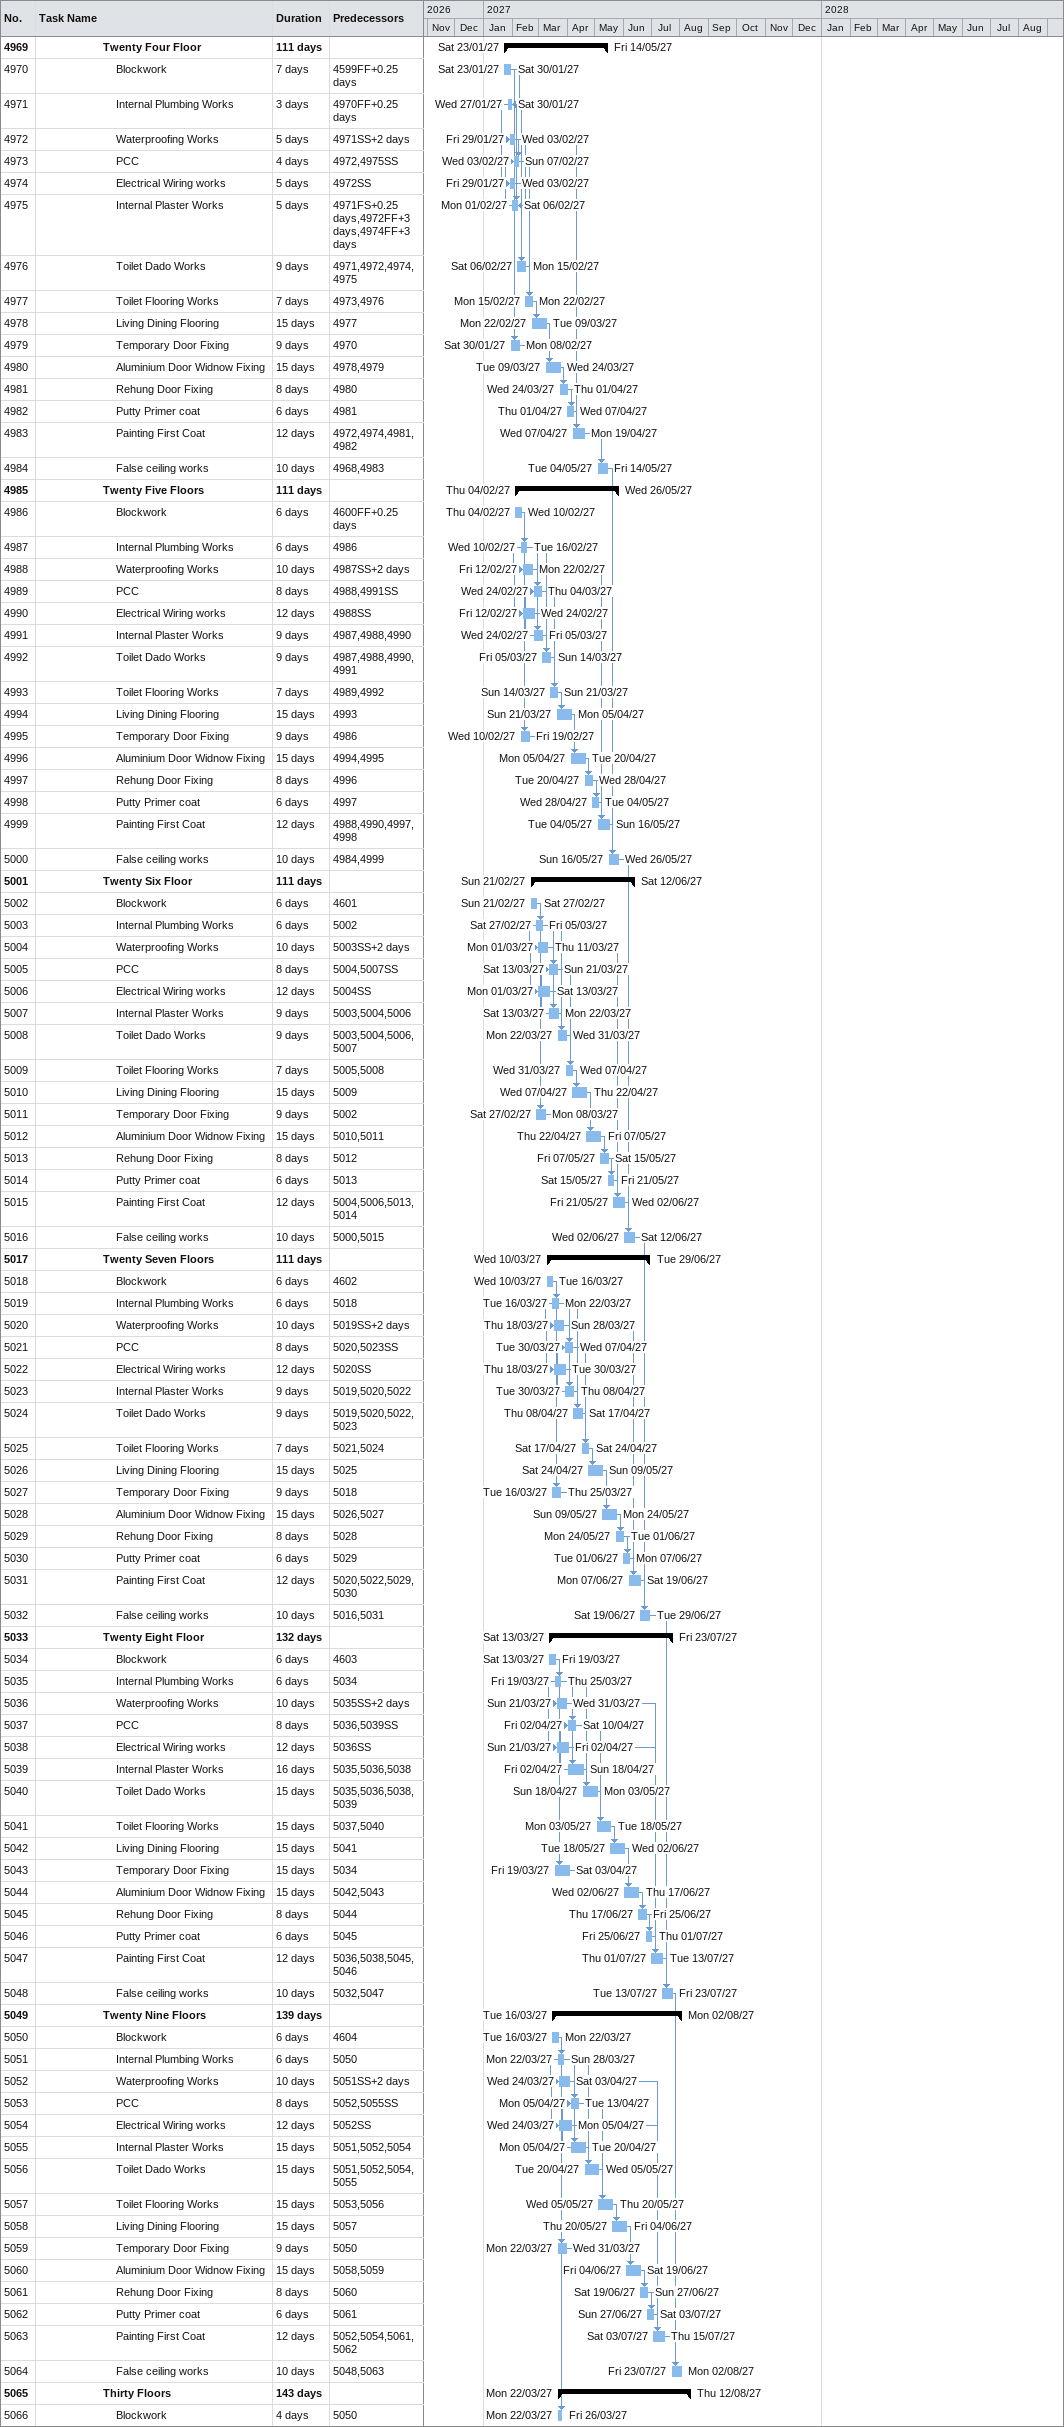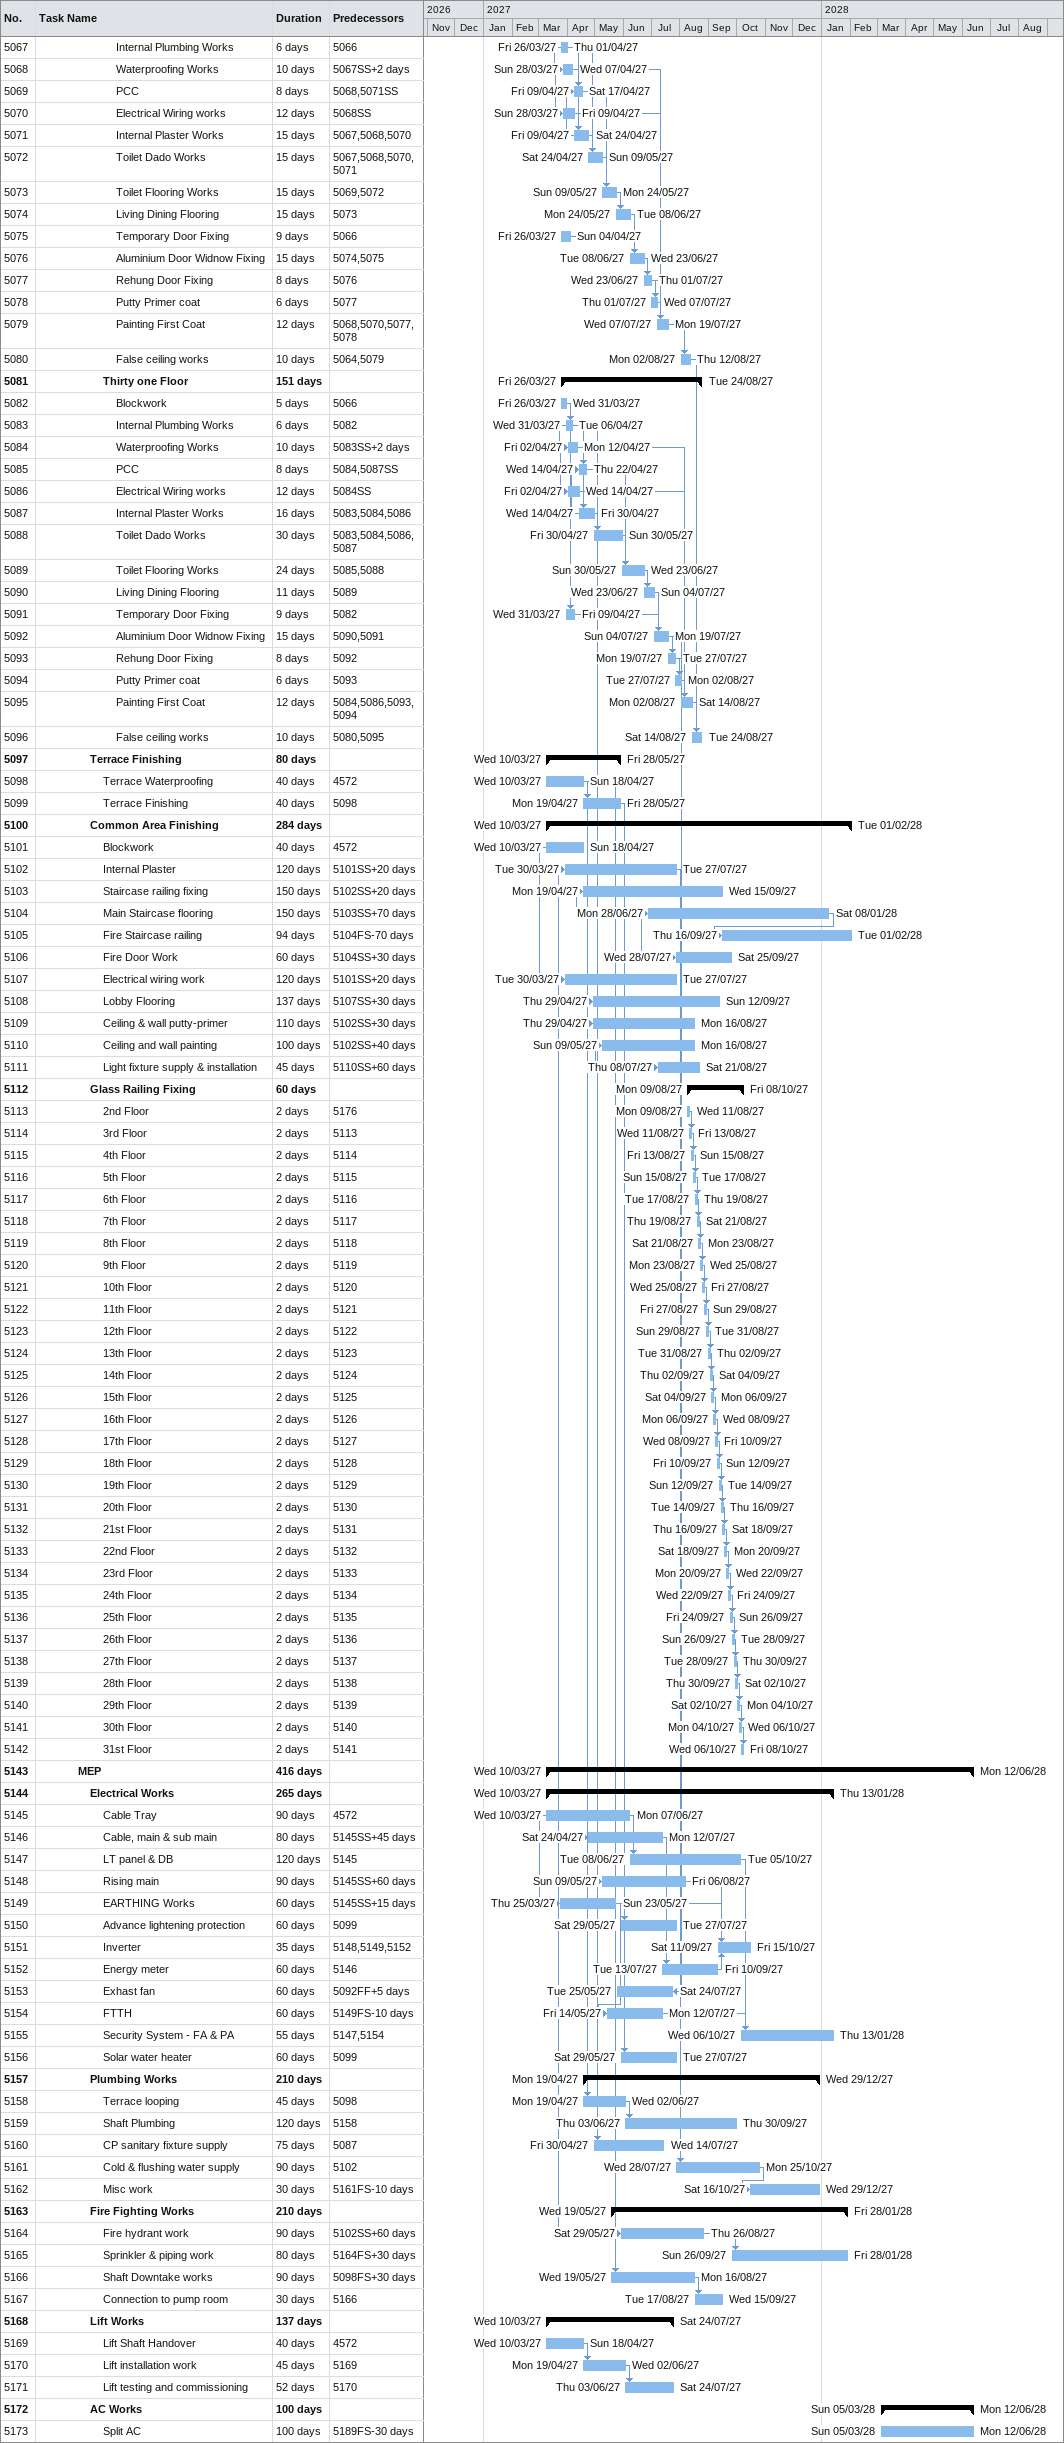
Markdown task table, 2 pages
| ID | Level | Task | Duration | Start | Finish | Predecessors |
|---|---|---|---|---|---|---|
| 4969 | 6 | **Twenty Four Floor** | 111d | 2027-01-23 | 2027-05-14 |  |
| 4970 | 7 | Blockwork | 7d | 2027-01-23 | 2027-01-30 | 4599FF+0.25d |
| 4971 | 7 | Internal Plumbing Works | 3d | 2027-01-27 | 2027-01-30 | 4970FF+0.25d |
| 4972 | 7 | Waterproofing Works | 5d | 2027-01-29 | 2027-02-03 | 4971SS+2d |
| 4973 | 7 | PCC | 4d | 2027-02-03 | 2027-02-07 | 4972, 4975SS |
| 4974 | 7 | Electrical Wiring works | 5d | 2027-01-29 | 2027-02-03 | 4972SS |
| 4975 | 7 | Internal Plaster Works | 5d | 2027-02-01 | 2027-02-06 | 4971FS+0.25d, 4972FF+3d, 4974FF+3d |
| 4976 | 7 | Toilet Dado Works | 9d | 2027-02-06 | 2027-02-15 | 4971, 4972, 4974, 4975 |
| 4977 | 7 | Toilet Flooring Works | 7d | 2027-02-15 | 2027-02-22 | 4973, 4976 |
| 4978 | 7 | Living Dining Flooring | 15d | 2027-02-22 | 2027-03-09 | 4977 |
| 4979 | 7 | Temporary Door Fixing | 9d | 2027-01-30 | 2027-02-08 | 4970 |
| 4980 | 7 | Aluminium Door Widnow Fixing | 15d | 2027-03-09 | 2027-03-24 | 4978, 4979 |
| 4981 | 7 | Rehung Door Fixing | 8d | 2027-03-24 | 2027-04-01 | 4980 |
| 4982 | 7 | Putty Primer coat | 6d | 2027-04-01 | 2027-04-07 | 4981 |
| 4983 | 7 | Painting First Coat | 12d | 2027-04-07 | 2027-04-19 | 4972, 4974, 4981, 4982 |
| 4984 | 7 | False ceiling works | 10d | 2027-05-04 | 2027-05-14 | 4968, 4983 |
| 4985 | 6 | **Twenty Five Floors** | 111d | 2027-02-04 | 2027-05-26 |  |
| 4986 | 7 | Blockwork | 6d | 2027-02-04 | 2027-02-10 | 4600FF+0.25d |
| 4987 | 7 | Internal Plumbing Works | 6d | 2027-02-10 | 2027-02-16 | 4986 |
| 4988 | 7 | Waterproofing Works | 10d | 2027-02-12 | 2027-02-22 | 4987SS+2d |
| 4989 | 7 | PCC | 8d | 2027-02-24 | 2027-03-04 | 4988, 4991SS |
| 4990 | 7 | Electrical Wiring works | 12d | 2027-02-12 | 2027-02-24 | 4988SS |
| 4991 | 7 | Internal Plaster Works | 9d | 2027-02-24 | 2027-03-05 | 4987, 4988, 4990 |
| 4992 | 7 | Toilet Dado Works | 9d | 2027-03-05 | 2027-03-14 | 4987, 4988, 4990, 4991 |
| 4993 | 7 | Toilet Flooring Works | 7d | 2027-03-14 | 2027-03-21 | 4989, 4992 |
| 4994 | 7 | Living Dining Flooring | 15d | 2027-03-21 | 2027-04-05 | 4993 |
| 4995 | 7 | Temporary Door Fixing | 9d | 2027-02-10 | 2027-02-19 | 4986 |
| 4996 | 7 | Aluminium Door Widnow Fixing | 15d | 2027-04-05 | 2027-04-20 | 4994, 4995 |
| 4997 | 7 | Rehung Door Fixing | 8d | 2027-04-20 | 2027-04-28 | 4996 |
| 4998 | 7 | Putty Primer coat | 6d | 2027-04-28 | 2027-05-04 | 4997 |
| 4999 | 7 | Painting First Coat | 12d | 2027-05-04 | 2027-05-16 | 4988, 4990, 4997, 4998 |
| 5000 | 7 | False ceiling works | 10d | 2027-05-16 | 2027-05-26 | 4984, 4999 |
| 5001 | 6 | **Twenty Six Floor** | 111d | 2027-02-21 | 2027-06-12 |  |
| 5002 | 7 | Blockwork | 6d | 2027-02-21 | 2027-02-27 | 4601 |
| 5003 | 7 | Internal Plumbing Works | 6d | 2027-02-27 | 2027-03-05 | 5002 |
| 5004 | 7 | Waterproofing Works | 10d | 2027-03-01 | 2027-03-11 | 5003SS+2d |
| 5005 | 7 | PCC | 8d | 2027-03-13 | 2027-03-21 | 5004, 5007SS |
| 5006 | 7 | Electrical Wiring works | 12d | 2027-03-01 | 2027-03-13 | 5004SS |
| 5007 | 7 | Internal Plaster Works | 9d | 2027-03-13 | 2027-03-22 | 5003, 5004, 5006 |
| 5008 | 7 | Toilet Dado Works | 9d | 2027-03-22 | 2027-03-31 | 5003, 5004, 5006, 5007 |
| 5009 | 7 | Toilet Flooring Works | 7d | 2027-03-31 | 2027-04-07 | 5005, 5008 |
| 5010 | 7 | Living Dining Flooring | 15d | 2027-04-07 | 2027-04-22 | 5009 |
| 5011 | 7 | Temporary Door Fixing | 9d | 2027-02-27 | 2027-03-08 | 5002 |
| 5012 | 7 | Aluminium Door Widnow Fixing | 15d | 2027-04-22 | 2027-05-07 | 5010, 5011 |
| 5013 | 7 | Rehung Door Fixing | 8d | 2027-05-07 | 2027-05-15 | 5012 |
| 5014 | 7 | Putty Primer coat | 6d | 2027-05-15 | 2027-05-21 | 5013 |
| 5015 | 7 | Painting First Coat | 12d | 2027-05-21 | 2027-06-02 | 5004, 5006, 5013, 5014 |
| 5016 | 7 | False ceiling works | 10d | 2027-06-02 | 2027-06-12 | 5000, 5015 |
| 5017 | 6 | **Twenty Seven Floors** | 111d | 2027-03-10 | 2027-06-29 |  |
| 5018 | 7 | Blockwork | 6d | 2027-03-10 | 2027-03-16 | 4602 |
| 5019 | 7 | Internal Plumbing Works | 6d | 2027-03-16 | 2027-03-22 | 5018 |
| 5020 | 7 | Waterproofing Works | 10d | 2027-03-18 | 2027-03-28 | 5019SS+2d |
| 5021 | 7 | PCC | 8d | 2027-03-30 | 2027-04-07 | 5020, 5023SS |
| 5022 | 7 | Electrical Wiring works | 12d | 2027-03-18 | 2027-03-30 | 5020SS |
| 5023 | 7 | Internal Plaster Works | 9d | 2027-03-30 | 2027-04-08 | 5019, 5020, 5022 |
| 5024 | 7 | Toilet Dado Works | 9d | 2027-04-08 | 2027-04-17 | 5019, 5020, 5022, 5023 |
| 5025 | 7 | Toilet Flooring Works | 7d | 2027-04-17 | 2027-04-24 | 5021, 5024 |
| 5026 | 7 | Living Dining Flooring | 15d | 2027-04-24 | 2027-05-09 | 5025 |
| 5027 | 7 | Temporary Door Fixing | 9d | 2027-03-16 | 2027-03-25 | 5018 |
| 5028 | 7 | Aluminium Door Widnow Fixing | 15d | 2027-05-09 | 2027-05-24 | 5026, 5027 |
| 5029 | 7 | Rehung Door Fixing | 8d | 2027-05-24 | 2027-06-01 | 5028 |
| 5030 | 7 | Putty Primer coat | 6d | 2027-06-01 | 2027-06-07 | 5029 |
| 5031 | 7 | Painting First Coat | 12d | 2027-06-07 | 2027-06-19 | 5020, 5022, 5029, 5030 |
| 5032 | 7 | False ceiling works | 10d | 2027-06-19 | 2027-06-29 | 5016, 5031 |
| 5033 | 6 | **Twenty Eight Floor** | 132d | 2027-03-13 | 2027-07-23 |  |
| 5034 | 7 | Blockwork | 6d | 2027-03-13 | 2027-03-19 | 4603 |
| 5035 | 7 | Internal Plumbing Works | 6d | 2027-03-19 | 2027-03-25 | 5034 |
| 5036 | 7 | Waterproofing Works | 10d | 2027-03-21 | 2027-03-31 | 5035SS+2d |
| 5037 | 7 | PCC | 8d | 2027-04-02 | 2027-04-10 | 5036, 5039SS |
| 5038 | 7 | Electrical Wiring works | 12d | 2027-03-21 | 2027-04-02 | 5036SS |
| 5039 | 7 | Internal Plaster Works | 16d | 2027-04-02 | 2027-04-18 | 5035, 5036, 5038 |
| 5040 | 7 | Toilet Dado Works | 15d | 2027-04-18 | 2027-05-03 | 5035, 5036, 5038, 5039 |
| 5041 | 7 | Toilet Flooring Works | 15d | 2027-05-03 | 2027-05-18 | 5037, 5040 |
| 5042 | 7 | Living Dining Flooring | 15d | 2027-05-18 | 2027-06-02 | 5041 |
| 5043 | 7 | Temporary Door Fixing | 15d | 2027-03-19 | 2027-04-03 | 5034 |
| 5044 | 7 | Aluminium Door Widnow Fixing | 15d | 2027-06-02 | 2027-06-17 | 5042, 5043 |
| 5045 | 7 | Rehung Door Fixing | 8d | 2027-06-17 | 2027-06-25 | 5044 |
| 5046 | 7 | Putty Primer coat | 6d | 2027-06-25 | 2027-07-01 | 5045 |
| 5047 | 7 | Painting First Coat | 12d | 2027-07-01 | 2027-07-13 | 5036, 5038, 5045, 5046 |
| 5048 | 7 | False ceiling works | 10d | 2027-07-13 | 2027-07-23 | 5032, 5047 |
| 5049 | 6 | **Twenty Nine Floors** | 139d | 2027-03-16 | 2027-08-02 |  |
| 5050 | 7 | Blockwork | 6d | 2027-03-16 | 2027-03-22 | 4604 |
| 5051 | 7 | Internal Plumbing Works | 6d | 2027-03-22 | 2027-03-28 | 5050 |
| 5052 | 7 | Waterproofing Works | 10d | 2027-03-24 | 2027-04-03 | 5051SS+2d |
| 5053 | 7 | PCC | 8d | 2027-04-05 | 2027-04-13 | 5052, 5055SS |
| 5054 | 7 | Electrical Wiring works | 12d | 2027-03-24 | 2027-04-05 | 5052SS |
| 5055 | 7 | Internal Plaster Works | 15d | 2027-04-05 | 2027-04-20 | 5051, 5052, 5054 |
| 5056 | 7 | Toilet Dado Works | 15d | 2027-04-20 | 2027-05-05 | 5051, 5052, 5054, 5055 |
| 5057 | 7 | Toilet Flooring Works | 15d | 2027-05-05 | 2027-05-20 | 5053, 5056 |
| 5058 | 7 | Living Dining Flooring | 15d | 2027-05-20 | 2027-06-04 | 5057 |
| 5059 | 7 | Temporary Door Fixing | 9d | 2027-03-22 | 2027-03-31 | 5050 |
| 5060 | 7 | Aluminium Door Widnow Fixing | 15d | 2027-06-04 | 2027-06-19 | 5058, 5059 |
| 5061 | 7 | Rehung Door Fixing | 8d | 2027-06-19 | 2027-06-27 | 5060 |
| 5062 | 7 | Putty Primer coat | 6d | 2027-06-27 | 2027-07-03 | 5061 |
| 5063 | 7 | Painting First Coat | 12d | 2027-07-03 | 2027-07-15 | 5052, 5054, 5061, 5062 |
| 5064 | 7 | False ceiling works | 10d | 2027-07-23 | 2027-08-02 | 5048, 5063 |
| 5065 | 6 | **Thirty Floors** | 143d | 2027-03-22 | 2027-08-12 |  |
| 5066 | 7 | Blockwork | 4d | 2027-03-22 | 2027-03-26 | 5050 |
| 5067 | 7 | Internal Plumbing Works | 6d | 2027-03-26 | 2027-04-01 | 5066 |
| 5068 | 7 | Waterproofing Works | 10d | 2027-03-28 | 2027-04-07 | 5067SS+2d |
| 5069 | 7 | PCC | 8d | 2027-04-09 | 2027-04-17 | 5068, 5071SS |
| 5070 | 7 | Electrical Wiring works | 12d | 2027-03-28 | 2027-04-09 | 5068SS |
| 5071 | 7 | Internal Plaster Works | 15d | 2027-04-09 | 2027-04-24 | 5067, 5068, 5070 |
| 5072 | 7 | Toilet Dado Works | 15d | 2027-04-24 | 2027-05-09 | 5067, 5068, 5070, 5071 |
| 5073 | 7 | Toilet Flooring Works | 15d | 2027-05-09 | 2027-05-24 | 5069, 5072 |
| 5074 | 7 | Living Dining Flooring | 15d | 2027-05-24 | 2027-06-08 | 5073 |
| 5075 | 7 | Temporary Door Fixing | 9d | 2027-03-26 | 2027-04-04 | 5066 |
| 5076 | 7 | Aluminium Door Widnow Fixing | 15d | 2027-06-08 | 2027-06-23 | 5074, 5075 |
| 5077 | 7 | Rehung Door Fixing | 8d | 2027-06-23 | 2027-07-01 | 5076 |
| 5078 | 7 | Putty Primer coat | 6d | 2027-07-01 | 2027-07-07 | 5077 |
| 5079 | 7 | Painting First Coat | 12d | 2027-07-07 | 2027-07-19 | 5068, 5070, 5077, 5078 |
| 5080 | 7 | False ceiling works | 10d | 2027-08-02 | 2027-08-12 | 5064, 5079 |
| 5081 | 6 | **Thirty one Floor** | 151d | 2027-03-26 | 2027-08-24 |  |
| 5082 | 7 | Blockwork | 5d | 2027-03-26 | 2027-03-31 | 5066 |
| 5083 | 7 | Internal Plumbing Works | 6d | 2027-03-31 | 2027-04-06 | 5082 |
| 5084 | 7 | Waterproofing Works | 10d | 2027-04-02 | 2027-04-12 | 5083SS+2d |
| 5085 | 7 | PCC | 8d | 2027-04-14 | 2027-04-22 | 5084, 5087SS |
| 5086 | 7 | Electrical Wiring works | 12d | 2027-04-02 | 2027-04-14 | 5084SS |
| 5087 | 7 | Internal Plaster Works | 16d | 2027-04-14 | 2027-04-30 | 5083, 5084, 5086 |
| 5088 | 7 | Toilet Dado Works | 30d | 2027-04-30 | 2027-05-30 | 5083, 5084, 5086, 5087 |
| 5089 | 7 | Toilet Flooring Works | 24d | 2027-05-30 | 2027-06-23 | 5085, 5088 |
| 5090 | 7 | Living Dining Flooring | 11d | 2027-06-23 | 2027-07-04 | 5089 |
| 5091 | 7 | Temporary Door Fixing | 9d | 2027-03-31 | 2027-04-09 | 5082 |
| 5092 | 7 | Aluminium Door Widnow Fixing | 15d | 2027-07-04 | 2027-07-19 | 5090, 5091 |
| 5093 | 7 | Rehung Door Fixing | 8d | 2027-07-19 | 2027-07-27 | 5092 |
| 5094 | 7 | Putty Primer coat | 6d | 2027-07-27 | 2027-08-02 | 5093 |
| 5095 | 7 | Painting First Coat | 12d | 2027-08-02 | 2027-08-14 | 5084, 5086, 5093, 5094 |
| 5096 | 7 | False ceiling works | 10d | 2027-08-14 | 2027-08-24 | 5080, 5095 |
| 5097 | 5 | **Terrace Finishing** | 80d | 2027-03-10 | 2027-05-28 |  |
| 5098 | 6 | Terrace Waterproofing | 40d | 2027-03-10 | 2027-04-18 | 4572 |
| 5099 | 6 | Terrace Finishing | 40d | 2027-04-19 | 2027-05-28 | 5098 |
| 5100 | 5 | **Common Area Finishing** | 284d | 2027-03-10 | 2028-02-01 |  |
| 5101 | 6 | Blockwork | 40d | 2027-03-10 | 2027-04-18 | 4572 |
| 5102 | 6 | Internal Plaster | 120d | 2027-03-30 | 2027-07-27 | 5101SS+20d |
| 5103 | 6 | Staircase railing fixing | 150d | 2027-04-19 | 2027-09-15 | 5102SS+20d |
| 5104 | 6 | Main Staircase flooring | 150d | 2027-06-28 | 2028-01-08 | 5103SS+70d |
| 5105 | 6 | Fire Staircase railing | 94d | 2027-09-16 | 2028-02-01 | 5104FS-70d |
| 5106 | 6 | Fire Door Work | 60d | 2027-07-28 | 2027-09-25 | 5104SS+30d |
| 5107 | 6 | Electrical wiring work | 120d | 2027-03-30 | 2027-07-27 | 5101SS+20d |
| 5108 | 6 | Lobby Flooring | 137d | 2027-04-29 | 2027-09-12 | 5107SS+30d |
| 5109 | 6 | Ceiling & wall putty-primer | 110d | 2027-04-29 | 2027-08-16 | 5102SS+30d |
| 5110 | 6 | Ceiling and wall painting | 100d | 2027-05-09 | 2027-08-16 | 5102SS+40d |
| 5111 | 6 | Light fixture supply & installation | 45d | 2027-07-08 | 2027-08-21 | 5110SS+60d |
| 5112 | 5 | **Glass Railing Fixing** | 60d | 2027-08-09 | 2027-10-08 |  |
| 5113 | 6 | 2nd Floor | 2d | 2027-08-09 | 2027-08-11 | 5176 |
| 5114 | 6 | 3rd Floor | 2d | 2027-08-11 | 2027-08-13 | 5113 |
| 5115 | 6 | 4th Floor | 2d | 2027-08-13 | 2027-08-15 | 5114 |
| 5116 | 6 | 5th Floor | 2d | 2027-08-15 | 2027-08-17 | 5115 |
| 5117 | 6 | 6th Floor | 2d | 2027-08-17 | 2027-08-19 | 5116 |
| 5118 | 6 | 7th Floor | 2d | 2027-08-19 | 2027-08-21 | 5117 |
| 5119 | 6 | 8th Floor | 2d | 2027-08-21 | 2027-08-23 | 5118 |
| 5120 | 6 | 9th Floor | 2d | 2027-08-23 | 2027-08-25 | 5119 |
| 5121 | 6 | 10th Floor | 2d | 2027-08-25 | 2027-08-27 | 5120 |
| 5122 | 6 | 11th Floor | 2d | 2027-08-27 | 2027-08-29 | 5121 |
| 5123 | 6 | 12th Floor | 2d | 2027-08-29 | 2027-08-31 | 5122 |
| 5124 | 6 | 13th Floor | 2d | 2027-08-31 | 2027-09-02 | 5123 |
| 5125 | 6 | 14th Floor | 2d | 2027-09-02 | 2027-09-04 | 5124 |
| 5126 | 6 | 15th Floor | 2d | 2027-09-04 | 2027-09-06 | 5125 |
| 5127 | 6 | 16th Floor | 2d | 2027-09-06 | 2027-09-08 | 5126 |
| 5128 | 6 | 17th Floor | 2d | 2027-09-08 | 2027-09-10 | 5127 |
| 5129 | 6 | 18th Floor | 2d | 2027-09-10 | 2027-09-12 | 5128 |
| 5130 | 6 | 19th Floor | 2d | 2027-09-12 | 2027-09-14 | 5129 |
| 5131 | 6 | 20th Floor | 2d | 2027-09-14 | 2027-09-16 | 5130 |
| 5132 | 6 | 21st Floor | 2d | 2027-09-16 | 2027-09-18 | 5131 |
| 5133 | 6 | 22nd Floor | 2d | 2027-09-18 | 2027-09-20 | 5132 |
| 5134 | 6 | 23rd Floor | 2d | 2027-09-20 | 2027-09-22 | 5133 |
| 5135 | 6 | 24th Floor | 2d | 2027-09-22 | 2027-09-24 | 5134 |
| 5136 | 6 | 25th Floor | 2d | 2027-09-24 | 2027-09-26 | 5135 |
| 5137 | 6 | 26th Floor | 2d | 2027-09-26 | 2027-09-28 | 5136 |
| 5138 | 6 | 27th Floor | 2d | 2027-09-28 | 2027-09-30 | 5137 |
| 5139 | 6 | 28th Floor | 2d | 2027-09-30 | 2027-10-02 | 5138 |
| 5140 | 6 | 29th Floor | 2d | 2027-10-02 | 2027-10-04 | 5139 |
| 5141 | 6 | 30th Floor | 2d | 2027-10-04 | 2027-10-06 | 5140 |
| 5142 | 6 | 31st Floor | 2d | 2027-10-06 | 2027-10-08 | 5141 |
| 5143 | 4 | **MEP** | 416d | 2027-03-10 | 2028-06-12 |  |
| 5144 | 5 | **Electrical Works** | 265d | 2027-03-10 | 2028-01-13 |  |
| 5145 | 6 | Cable Tray | 90d | 2027-03-10 | 2027-06-07 | 4572 |
| 5146 | 6 | Cable, main & sub main | 80d | 2027-04-24 | 2027-07-12 | 5145SS+45d |
| 5147 | 6 | LT panel & DB | 120d | 2027-06-08 | 2027-10-05 | 5145 |
| 5148 | 6 | Rising main | 90d | 2027-05-09 | 2027-08-06 | 5145SS+60d |
| 5149 | 6 | EARTHING Works | 60d | 2027-03-25 | 2027-05-23 | 5145SS+15d |
| 5150 | 6 | Advance lightening protection | 60d | 2027-05-29 | 2027-07-27 | 5099 |
| 5151 | 6 | Inverter | 35d | 2027-09-11 | 2027-10-15 | 5148, 5149, 5152 |
| 5152 | 6 | Energy meter | 60d | 2027-07-13 | 2027-09-10 | 5146 |
| 5153 | 6 | Exhast fan | 60d | 2027-05-25 | 2027-07-24 | 5092FF+5d |
| 5154 | 6 | FTTH | 60d | 2027-05-14 | 2027-07-12 | 5149FS-10d |
| 5155 | 6 | Security System - FA & PA | 55d | 2027-10-06 | 2028-01-13 | 5147, 5154 |
| 5156 | 6 | Solar water heater | 60d | 2027-05-29 | 2027-07-27 | 5099 |
| 5157 | 5 | **Plumbing Works** | 210d | 2027-04-19 | 2027-12-29 |  |
| 5158 | 6 | Terrace looping | 45d | 2027-04-19 | 2027-06-02 | 5098 |
| 5159 | 6 | Shaft Plumbing | 120d | 2027-06-03 | 2027-09-30 | 5158 |
| 5160 | 6 | CP sanitary fixture supply | 75d | 2027-04-30 | 2027-07-14 | 5087 |
| 5161 | 6 | Cold & flushing water supply | 90d | 2027-07-28 | 2027-10-25 | 5102 |
| 5162 | 6 | Misc work | 30d | 2027-10-16 | 2027-12-29 | 5161FS-10d |
| 5163 | 5 | **Fire Fighting Works** | 210d | 2027-05-19 | 2028-01-28 |  |
| 5164 | 6 | Fire hydrant work | 90d | 2027-05-29 | 2027-08-26 | 5102SS+60d |
| 5165 | 6 | Sprinkler & piping work | 80d | 2027-09-26 | 2028-01-28 | 5164FS+30d |
| 5166 | 6 | Shaft Downtake works | 90d | 2027-05-19 | 2027-08-16 | 5098FS+30d |
| 5167 | 6 | Connection to pump room | 30d | 2027-08-17 | 2027-09-15 | 5166 |
| 5168 | 5 | **Lift Works** | 137d | 2027-03-10 | 2027-07-24 |  |
| 5169 | 6 | Lift Shaft Handover | 40d | 2027-03-10 | 2027-04-18 | 4572 |
| 5170 | 6 | Lift installation work | 45d | 2027-04-19 | 2027-06-02 | 5169 |
| 5171 | 6 | Lift testing and commissioning | 52d | 2027-06-03 | 2027-07-24 | 5170 |
| 5172 | 5 | **AC Works** | 100d | 2028-03-05 | 2028-06-12 |  |
| 5173 | 6 | Split AC | 100d | 2028-03-05 | 2028-06-12 | 5189FS-30d |
